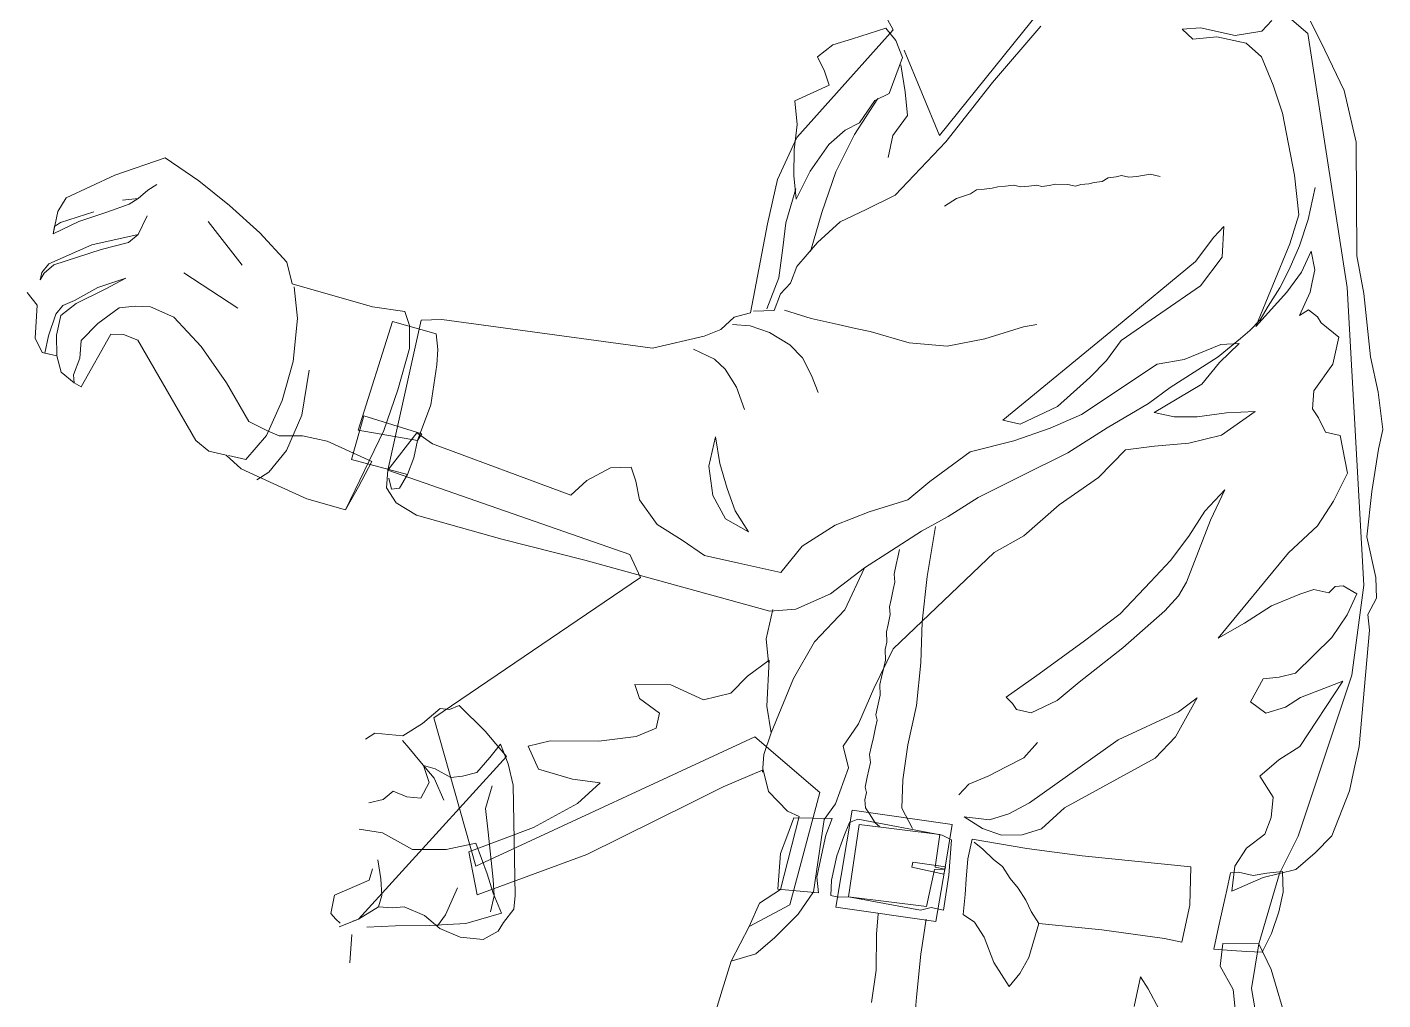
# Model space of a CAD drawing. Header units: millimetres. Extents: x -346728 to 1320345, y -537202 to -385966.
# Drawn here: x 681586 to 687811, y -498774 to -494305 of the extents above; entities that cross this region are included whole.
import ezdxf

# ---------------------------------------------------------------- set-up
doc = ezdxf.new("R2010")
doc.units = ezdxf.units.MM
doc.header["$LTSCALE"] = 100
for name, color, linetype, lineweight in [('betong', 7, 'Continuous', 15), ('MAY', 2, 'Continuous', 13), ('THAY', 155, 'Continuous', 20)]:
    doc.layers.add(name, color=color, linetype=linetype, lineweight=lineweight)

msp = doc.modelspace()

# ---------------------------------------------------------------- linework, layer by layer
at = {"layer": 'betong', "color": 33}
for p, q in [((682997.6, -498292.2, -881.1), (682979.6, -498376.3, -881.1)), ((682979.6, -498376.3, -881.1), (683003.5, -498402.9, -881.1)), ((683003.5, -498402.9, -881.1), (683023.4, -498421.9, -881.1)), ((683068.1, -498603.7, -881.1), (683077.1, -498473.2, -881.1))]:
    msp.add_line(p, q, dxfattribs=at)
at = {"layer": 'MAY', "color": 33}
for p, q in [((686803.6, -493524.3, -881.1), (685774.6, -494802.1, -881.1)), ((687466, -494334.3, -881.1), (686948.3, -493888.1, -881.1)), ((685502.7, -494208.7, -881.1), (685561.8, -494316.6, -881.1)), ((687301.5, -494274.3, -881.1), (687255.1, -494323.3, -881.1)), ((687543.9, -494410.8, -881.1), (687478.5, -494277.8, -881.1)), ((685561.8, -494316.6, -881.1), (685120.6, -494811.7, -881.1)), ((685374.9, -494358.2, -881.1), (685285.8, -494385.9, -881.1)), ((685527.9, -494309.1, -881.1), (685374.9, -494358.2, -881.1)), ((685574.5, -494366.8, -881.1), (685527.9, -494309.1, -881.1)), ((686240.9, -494300.7, -881.1), (686017.8, -494559.5, -881.1)), ((686974, -494308.6, -881.1), (686889.9, -494313.7, -881.1)), ((686889.9, -494313.7, -881.1), (686938.9, -494360.1, -881.1)), ((686938.9, -494360.1, -881.1), (687048.1, -494348.7, -881.1)), ((687132.2, -494343.5, -881.1), (686974, -494308.6, -881.1)), ((687048.1, -494348.7, -881.1), (687183.7, -494378.6, -881.1)), ((687255.1, -494323.3, -881.1), (687132.2, -494343.5, -881.1)), ((687646.9, -495500.2, -881.1), (687466, -494334.3, -881.1)), ((685285.8, -494385.9, -881.1), (685214.3, -494441.3, -881.1)), ((685604.7, -494444.5, -881.1), (685574.5, -494366.8, -881.1)), ((685774.6, -494802.1, -881.1), (685612.2, -494410.6, -881.1)), ((687183.7, -494378.6, -881.1), (687252.8, -494441.3, -881.1)), ((687633.3, -494596.5, -881.1), (687543.9, -494410.8, -881.1)), ((685214.3, -494441.3, -881.1), (685247, -494507.7, -881.1)), ((685544.6, -494609.1, -881.1), (685604.7, -494444.5, -881.1)), ((685597.2, -494478.4, -881.1), (685617.4, -494601.4, -881.1)), ((687252.8, -494441.3, -881.1), (687306.9, -494571.8, -881.1)), ((685247, -494507.7, -881.1), (685268.4, -494571.7, -881.1)), ((685268.4, -494571.7, -881.1), (685110.4, -494643.5, -881.1)), ((685617.4, -494601.4, -881.1), (685628.8, -494710.6, -881.1)), ((686017.8, -494559.5, -881.1), (685803.5, -494832.2, -881.1)), ((687306.9, -494571.8, -881.1), (687349.7, -494699.8, -881.1)), ((687687.6, -494833.7, -881.1), (687633.3, -494596.5, -881.1)), ((685110.4, -494643.5, -881.1), (685121.8, -494752.7, -881.1)), ((685491.9, -494633, -881.1), (685384.2, -494798.8, -881.1)), ((685408, -494744.8, -881.1), (685478.1, -494641.8, -881.1)), ((685478.1, -494641.8, -881.1), (685544.6, -494609.1, -881.1)), ((685628.8, -494710.6, -881.1), (685561.2, -494802.3, -881.1)), ((687349.7, -494699.8, -881.1), (687405.3, -494984.6, -881.1)), ((685121.8, -494752.7, -881.1), (685108.1, -494868.2, -881.1)), ((685267.5, -494844.1, -881.1), (685341.5, -494777.5, -881.1)), ((685341.5, -494777.5, -881.1), (685408, -494744.8, -881.1)), ((685120.6, -494811.7, -881.1), (685030.5, -495005.1, -881.1)), ((685181, -494967.2, -881.1), (685267.5, -494844.1, -881.1)), ((685384.2, -494798.8, -881.1), (685299, -494969.6, -881.1)), ((685561.2, -494802.3, -881.1), (685538.7, -494904, -881.1)), ((685803.5, -494832.2, -881.1), (685571.5, -495077.2, -881.1)), ((687690.7, -495355.8, -881.1), (687687.6, -494833.7, -881.1)), ((682219.9, -494905.5, -881.1), (681989, -494984.9, -881.1)), ((682374.4, -495010.8, -881.1), (682219.9, -494905.5, -881.1)), ((685108.1, -494868.2, -881.1), (685105.7, -494986.1, -881.1)), ((685117.2, -495095.3, -881.1), (685181, -494967.2, -881.1)), ((685299, -494969.6, -881.1), (685234, -495156.7, -881.1)), ((686742.5, -494980.4, -881.1), (686681.1, -494990.5, -881.1)), ((686787.7, -494990.4, -881.1), (686742.5, -494980.4, -881.1)), ((681989, -494984.9, -881.1), (681764.5, -495089.4, -881.1)), ((682139.7, -495053.8, -881.1), (682181.1, -495027.3, -881.1)), ((682515.1, -495124.8, -881.1), (682374.4, -495010.8, -881.1)), ((685030.5, -495005.1, -881.1), (684985.5, -495208.5, -881.1)), ((685105.7, -494986.1, -881.1), (685117.2, -495095.3, -881.1)), ((686042.2, -495039, -881.1), (686017.1, -495045.3, -881.1)), ((686078.6, -495035.2, -881.1), (686042.2, -495039, -881.1)), ((686115, -495031.4, -881.1), (686078.6, -495035.2, -881.1)), ((686148.9, -495038.9, -881.1), (686115, -495031.4, -881.1)), ((686185.3, -495035.1, -881.1), (686148.9, -495038.9, -881.1)), ((686221.7, -495031.2, -881.1), (686185.3, -495035.1, -881.1)), ((686244.3, -495036.2, -881.1), (686221.7, -495031.2, -881.1)), ((686280.7, -495032.4, -881.1), (686244.3, -495036.2, -881.1)), ((686305.8, -495026.1, -881.1), (686280.7, -495032.4, -881.1)), ((686364.8, -495027.3, -881.1), (686305.8, -495026.1, -881.1)), ((686398.7, -495034.8, -881.1), (686364.8, -495027.3, -881.1)), ((686423.8, -495028.5, -881.1), (686398.7, -495034.8, -881.1)), ((686460.2, -495024.7, -881.1), (686423.8, -495028.5, -881.1)), ((686485.3, -495018.4, -881.1), (686460.2, -495024.7, -881.1)), ((686521.7, -495014.6, -881.1), (686485.3, -495018.4, -881.1)), ((686549.3, -494997, -881.1), (686521.7, -495014.6, -881.1)), ((686585.7, -494993.1, -881.1), (686549.3, -494997, -881.1)), ((686610.8, -494986.8, -881.1), (686585.7, -494993.1, -881.1)), ((686644.7, -494994.3, -881.1), (686610.8, -494986.8, -881.1)), ((686681.1, -494990.5, -881.1), (686644.7, -494994.3, -881.1)), ((687405.3, -494984.6, -881.1), (687424.4, -495166.6, -881.1)), ((687467.1, -495187.9, -881.1), (687499.5, -495041, -881.1)), ((681764.5, -495089.4, -881.1), (681726.9, -495152.2, -881.1)), ((682095.9, -495091.5, -881.1), (682023.1, -495099.1, -881.1)), ((682054.5, -495117.9, -881.1), (682095.9, -495091.5, -881.1)), ((682095.9, -495091.5, -881.1), (682139.7, -495053.8, -881.1)), ((685115.9, -495047.6, -881.1), (685069.6, -495203.3, -881.1)), ((685571.5, -495077.2, -881.1), (685438.6, -495142.6, -881.1)), ((685852.7, -495091.9, -881.1), (685797.5, -495127.2, -881.1)), ((685916.7, -495070.5, -881.1), (685852.7, -495091.9, -881.1)), ((685944.3, -495052.9, -881.1), (685916.7, -495070.5, -881.1)), ((685980.7, -495049.1, -881.1), (685944.3, -495052.9, -881.1)), ((686017.1, -495045.3, -881.1), (685980.7, -495049.1, -881.1)), ((681726.9, -495152.2, -881.1), (681704.4, -495253.9, -881.1)), ((681892.6, -495153.2, -881.1), (681739.5, -495202.4, -881.1)), ((681823.6, -495197.2, -881.1), (681951.6, -495154.4, -881.1)), ((681951.6, -495154.4, -881.1), (682054.5, -495117.9, -881.1)), ((682653.4, -495250.2, -881.1), (682515.1, -495124.8, -881.1)), ((685234, -495156.7, -881.1), (685182.7, -495335, -881.1)), ((685438.6, -495142.6, -881.1), (685319.4, -495199.3, -881.1)), ((687424.4, -495166.6, -881.1), (687383.1, -495299.7, -881.1)), ((681704.4, -495253.9, -881.1), (681823.6, -495197.2, -881.1)), ((681711.9, -495220, -881.1), (681704.4, -495253.9, -881.1)), ((681739.5, -495202.4, -881.1), (681711.9, -495220, -881.1)), ((682094.8, -495257.2, -881.1), (682137.4, -495171.7, -881.1)), ((682416.1, -495197.8, -881.1), (682573.2, -495398.4, -881.1)), ((684985.5, -495208.5, -881.1), (684906.9, -495617.8, -881.1)), ((685069.6, -495203.3, -881.1), (685055.9, -495318.8, -881.1)), ((685319.4, -495199.3, -881.1), (685215.3, -495294.8, -881.1)), ((687080.5, -495221, -881.1), (687034.1, -495270, -881.1)), ((687073.1, -495361.6, -881.1), (687080.5, -495221, -881.1)), ((687428.3, -495309.7, -881.1), (687467.1, -495187.9, -881.1)), ((682094.8, -495257.2, -881.1), (681882.7, -495305.1, -881.1)), ((682050.9, -495294.9, -881.1), (682094.8, -495257.2, -881.1)), ((682777.8, -495384.4, -881.1), (682653.4, -495250.2, -881.1)), ((687034.1, -495270, -881.1), (686950.1, -495381.8, -881.1)), ((681882.7, -495305.1, -881.1), (681685.8, -495392, -881.1)), ((681708.4, -495396.9, -881.1), (681925.4, -495326.4, -881.1)), ((681925.4, -495326.4, -881.1), (682050.9, -495294.9, -881.1)), ((685055.9, -495318.8, -881.1), (685037.3, -495456.9, -881.1)), ((685215.3, -495294.8, -881.1), (685120.1, -495404.1, -881.1)), ((687383.1, -495299.7, -881.1), (687227.9, -495680.2, -881.1)), ((687380.7, -495417.7, -881.1), (687428.3, -495309.7, -881.1)), ((687437.2, -495430.2, -881.1), (687482.3, -495333.5, -881.1)), ((687482.3, -495333.5, -881.1), (687498.7, -495420.1, -881.1)), ((681685.8, -495392, -881.1), (681653.2, -495432.2, -881.1)), ((681664.5, -495434.7, -881.1), (681708.4, -495396.9, -881.1)), ((682803, -495484.7, -881.1), (682777.8, -495384.4, -881.1)), ((685120.1, -495404.1, -881.1), (685091.3, -495480.7, -881.1)), ((686950.1, -495381.8, -881.1), (686587.7, -495681, -881.1)), ((686972.9, -495493.5, -881.1), (687073.1, -495361.6, -881.1)), ((687723.5, -495529, -881.1), (687690.7, -495355.8, -881.1)), ((681653.2, -495432.2, -881.1), (681645.7, -495466.1, -881.1)), ((681645.7, -495466.1, -881.1), (681664.5, -495434.7, -881.1)), ((682038.6, -495458.1, -881.1), (681910.6, -495500.9, -881.1)), ((681944.5, -495508.4, -881.1), (682038.6, -495458.1, -881.1)), ((682304.6, -495433.9, -881.1), (682553.4, -495595.5, -881.1)), ((685037.3, -495456.9, -881.1), (684982.2, -495598.8, -881.1)), ((687338.2, -495503.1, -881.1), (687380.7, -495417.7, -881.1)), ((687369.6, -495521.9, -881.1), (687437.2, -495430.2, -881.1)), ((687486.2, -495476.6, -881.1), (687476.3, -495521.8, -881.1)), ((687498.7, -495420.1, -881.1), (687486.2, -495476.6, -881.1)), ((681910.6, -495500.9, -881.1), (681802.7, -495560, -881.1)), ((681811.5, -495573.8, -881.1), (681944.5, -495508.4, -881.1)), ((683170.9, -495589.7, -881.1), (682803, -495484.7, -881.1)), ((682811.8, -495498.5, -881.1), (682827.1, -495644.1, -881.1)), ((685044.9, -495529.7, -881.1), (685016.1, -495606.3, -881.1)), ((685091.3, -495480.7, -881.1), (685044.9, -495529.7, -881.1)), ((686791, -495619.3, -881.1), (686972.9, -495493.5, -881.1)), ((687227.9, -495680.2, -881.1), (687369.6, -495521.9, -881.1)), ((687284.3, -495586, -881.1), (687338.2, -495503.1, -881.1)), ((687476.3, -495521.8, -881.1), (687428.7, -495629.8, -881.1)), ((687723.9, -496868.3, -881.1), (687646.9, -495500.2, -881.1)), ((687754, -495820.2, -881.1), (687723.5, -495529, -881.1)), ((681750, -495583.9, -881.1), (681717.4, -495624.1, -881.1)), ((681740, -495629.1, -881.1), (681811.5, -495573.8, -881.1)), ((681802.7, -495560, -881.1), (681750, -495583.9, -881.1)), ((682008.6, -495593.7, -881.1), (681909.5, -495666.6, -881.1)), ((682081.4, -495586, -881.1), (682008.6, -495593.7, -881.1)), ((682151.7, -495589.7, -881.1), (682081.4, -495586, -881.1)), ((682259.7, -495637.3, -881.1), (682151.7, -495589.7, -881.1)), ((683320.3, -495610.9, -881.1), (683170.9, -495589.7, -881.1)), ((687246.7, -495648.8, -881.1), (687284.3, -495586, -881.1)), ((687428.7, -495629.8, -881.1), (687470.1, -495603.4, -881.1)), ((687470.1, -495603.4, -881.1), (687510.3, -495636, -881.1)), ((681717.4, -495624.1, -881.1), (681683.7, -495723.3, -881.1)), ((681720, -495719.5, -881.1), (681740, -495629.1, -881.1)), ((682384.1, -495771.4, -881.1), (682259.7, -495637.3, -881.1)), ((682827.1, -495644.1, -881.1), (682807.2, -495841.2, -881.1)), ((683262.6, -495657.4, -881.1), (683105.1, -496155.9, -881.1)), ((683394.4, -495651, -881.1), (683242.1, -496340.3, -881.1)), ((683463.5, -495713.7, -881.1), (683262.6, -495657.4, -881.1)), ((683341.7, -495674.9, -881.1), (683320.3, -495610.9, -881.1)), ((683489.8, -495648.3, -881.1), (683394.4, -495651, -881.1)), ((684456.5, -495779, -881.1), (683489.8, -495648.3, -881.1)), ((684831.6, -495636.7, -881.1), (684771.5, -495694.5, -881.1)), ((684906.9, -495617.8, -881.1), (684831.6, -495636.7, -881.1)), ((685016.1, -495606.3, -881.1), (684920.7, -495609, -881.1)), ((685063.8, -495605, -881.1), (685185.6, -495643.8, -881.1)), ((685185.6, -495643.8, -881.1), (685309.9, -495671.3, -881.1)), ((686609.2, -495745, -881.1), (686791, -495619.3, -881.1)), ((687200.3, -495697.8, -881.1), (687246.7, -495648.8, -881.1)), ((687510.3, -495636, -881.1), (687527.9, -495663.6, -881.1)), ((687527.9, -495663.6, -881.1), (687608.3, -495728.7, -881.1)), ((681683.7, -495723.3, -881.1), (681666.2, -495802.4, -881.1)), ((681722.7, -495814.9, -881.1), (681720, -495719.5, -881.1)), ((681909.5, -495666.6, -881.1), (681833, -495744.5, -881.1)), ((681833.3, -495957.9, -881.1), (681969.8, -495715.5, -881.1)), ((681833.3, -495957.9, -881.1), (681969.8, -495715.5, -881.1)), ((681969.8, -495715.5, -881.1), (682028.8, -495716.6, -881.1)), ((681969.8, -495715.5, -881.1), (682028.8, -495716.6, -881.1)), ((682028.8, -495716.6, -881.1), (682094.1, -495742.9, -881.1)), ((682028.8, -495716.6, -881.1), (682094.1, -495742.9, -881.1)), ((683341.9, -495781.6, -881.1), (683341.7, -495674.9, -881.1)), ((683471.2, -495786.4, -881.1), (683463.5, -495713.7, -881.1)), ((684693.7, -495724.7, -881.1), (684456.5, -495779, -881.1)), ((684771.5, -495694.5, -881.1), (684693.7, -495724.7, -881.1)), ((684824.2, -495670.6, -881.1), (684905.7, -495676.8, -881.1)), ((684905.7, -495676.8, -881.1), (684993.7, -495708, -881.1)), ((684993.7, -495708, -881.1), (685087.9, -495764.4, -881.1)), ((685309.9, -495671.3, -881.1), (685389, -495688.7, -881.1)), ((685389, -495688.7, -881.1), (685456.8, -495703.7, -881.1)), ((685456.8, -495703.7, -881.1), (685635.1, -495755, -881.1)), ((685982.8, -495737, -881.1), (686161, -495681.5, -881.1)), ((686587.7, -495681, -881.1), (686066.1, -496110.9, -881.1)), ((686161, -495681.5, -881.1), (686222.5, -495671.4, -881.1)), ((687156.4, -495735.5, -881.1), (687200.3, -495697.8, -881.1)), ((687608.3, -495728.7, -881.1), (687580.8, -495853, -881.1)), ((681622.2, -495733.5, -881.1), (681654.9, -495799.9, -881.1)), ((681833, -495744.5, -881.1), (681826.9, -495826.1, -881.1)), ((682094.1, -495742.9, -881.1), (682359.5, -496204.5, -881.1)), ((682094.1, -495742.9, -881.1), (682359.5, -496204.5, -881.1)), ((682501.1, -495939.5, -881.1), (682384.1, -495771.4, -881.1)), ((683288.1, -495971.2, -881.1), (683341.9, -495781.6, -881.1)), ((683467.5, -495856.7, -881.1), (683471.2, -495786.4, -881.1)), ((684644.8, -495785, -881.1), (684741.5, -495830.1, -881.1)), ((685087.9, -495764.4, -881.1), (685145.7, -495824.6, -881.1)), ((685635.1, -495755, -881.1), (685809.6, -495769.8, -881.1)), ((685809.6, -495769.8, -881.1), (685982.8, -495737, -881.1)), ((686541.5, -495836.7, -881.1), (686609.2, -495745, -881.1)), ((687067.3, -495763.3, -881.1), (686898, -495832.5, -881.1)), ((687054.9, -495819.8, -881.1), (687156.4, -495735.5, -881.1)), ((687061.2, -495844.9, -881.1), (687151.4, -495758.1, -881.1)), ((687151.4, -495758.1, -881.1), (687067.3, -495763.3, -881.1)), ((681654.9, -495799.9, -881.1), (681722.7, -495814.9, -881.1)), ((681666.2, -495802.4, -881.1), (681722.7, -495814.9, -881.1)), ((681722.7, -495814.9, -881.1), (681741.6, -495890.2, -881.1)), ((681826.9, -495826.1, -881.1), (681798.1, -495902.7, -881.1)), ((682807.2, -495841.2, -881.1), (682756, -496019.5, -881.1)), ((684741.5, -495830.1, -881.1), (684790.5, -495876.5, -881.1)), ((685145.7, -495824.6, -881.1), (685187.2, -495904.9, -881.1)), ((686775, -495852.7, -881.1), (686427.6, -496084.1, -881.1)), ((686465, -495914.6, -881.1), (686541.5, -495836.7, -881.1)), ((686898, -495832.5, -881.1), (686775, -495852.7, -881.1)), ((686944.5, -495890.2, -881.1), (687054.9, -495819.8, -881.1)), ((686979.7, -495945.4, -881.1), (687061.2, -495844.9, -881.1)), ((687580.8, -495853, -881.1), (687494.4, -495976.1, -881.1)), ((687789.4, -495982.1, -881.1), (687754, -495820.2, -881.1)), ((681741.6, -495890.2, -881.1), (681801.9, -495939.1, -881.1)), ((681798.1, -495902.7, -881.1), (681801.9, -495939.1, -881.1)), ((682881.3, -495881.3, -881.1), (682847.7, -496087.2, -881.1)), ((683438.8, -496040, -881.1), (683467.5, -495856.7, -881.1)), ((684790.5, -495876.5, -881.1), (684843.3, -495959.3, -881.1)), ((685187.2, -495904.9, -881.1), (685217.4, -495982.7, -881.1)), ((686317.1, -496047.9, -881.1), (686465, -495914.6, -881.1)), ((686834.1, -495960.6, -881.1), (686944.5, -495890.2, -881.1)), ((681801.9, -495939.1, -881.1), (681833.3, -495957.9, -881.1)), ((681801.9, -495939.1, -881.1), (681833.3, -495957.9, -881.1)), ((682604.2, -496116.4, -881.1), (682501.1, -495939.5, -881.1)), ((683223.1, -496158.3, -881.1), (683288.1, -495971.2, -881.1)), ((684843.3, -495959.3, -881.1), (684879.9, -496062.1, -881.1)), ((686735, -496033.5, -881.1), (686834.1, -495960.6, -881.1)), ((686761.4, -496074.9, -881.1), (686979.7, -495945.4, -881.1)), ((687494.4, -495976.1, -881.1), (687488.2, -496057.7, -881.1)), ((682756, -496019.5, -881.1), (682684.6, -496181.5, -881.1)), ((686544.4, -496145.5, -881.1), (686735, -496033.5, -881.1)), ((687810.9, -496152.7, -881.1), (687789.4, -495982.1, -881.1)), ((682847.7, -496087.2, -881.1), (682776.3, -496249.2, -881.1)), ((683131.4, -496090.6, -881.1), (683075.1, -496291.5, -881.1)), ((683397.6, -496173.1, -881.1), (683131.4, -496090.6, -881.1)), ((683378.8, -496204.5, -881.1), (683438.8, -496040, -881.1)), ((686145.2, -496128.4, -881.1), (686317.1, -496047.9, -881.1)), ((686427.6, -496084.1, -881.1), (686283.3, -496147.1, -881.1)), ((686851.8, -496094.9, -881.1), (686761.4, -496074.9, -881.1)), ((686958.5, -496094.8, -881.1), (686851.8, -496094.9, -881.1)), ((687092.8, -496077, -881.1), (686958.5, -496094.8, -881.1)), ((687070.4, -496178.7, -881.1), (687224.6, -496070.6, -881.1)), ((687224.6, -496070.6, -881.1), (687092.8, -496077, -881.1)), ((687488.2, -496057.7, -881.1), (687514.6, -496099.1, -881.1)), ((687514.6, -496099.1, -881.1), (687547.3, -496165.6, -881.1)), ((682689.6, -496158.9, -881.1), (682604.2, -496116.4, -881.1)), ((682743.6, -496182.7, -881.1), (682689.6, -496158.9, -881.1)), ((683047.8, -496522.5, -881.1), (683223.1, -496158.3, -881.1)), ((683105.1, -496155.9, -881.1), (683378.8, -496204.5, -881.1)), ((686066.1, -496110.9, -881.1), (686145.2, -496128.4, -881.1)), ((686283.3, -496147.1, -881.1), (686116.4, -496205, -881.1)), ((686365, -496259.9, -881.1), (686544.4, -496145.5, -881.1)), ((687790.9, -496243.1, -881.1), (687810.9, -496152.7, -881.1)), ((682359.5, -496204.5, -881.1), (682419.9, -496253.4, -881.1)), ((682359.5, -496204.5, -881.1), (682419.9, -496253.4, -881.1)), ((682684.6, -496181.5, -881.1), (682589.4, -496290.9, -881.1)), ((682850.3, -496182.6, -881.1), (682743.6, -496182.7, -881.1)), ((682963.3, -496207.6, -881.1), (682850.3, -496182.6, -881.1)), ((683168, -496300.2, -881.1), (682963.3, -496207.6, -881.1)), ((683375, -496168.1, -881.1), (683242.1, -496340.3, -881.1)), ((683361.3, -496283.6, -881.1), (683378.8, -496204.5, -881.1)), ((683446.6, -496219.5, -881.1), (683375, -496168.1, -881.1)), ((683378.8, -496204.5, -881.1), (683397.6, -496173.1, -881.1)), ((684082, -496454.7, -881.1), (683446.6, -496219.5, -881.1)), ((684745.7, -496186.6, -881.1), (684715.7, -496322.2, -881.1)), ((684765.9, -496309.6, -881.1), (684745.7, -496186.6, -881.1)), ((686116.4, -496205, -881.1), (685915.6, -496255.5, -881.1)), ((686762.9, -496229.3, -881.1), (686919.8, -496216.6, -881.1)), ((686919.8, -496216.6, -881.1), (687070.4, -496178.7, -881.1)), ((687547.3, -496165.6, -881.1), (687615.1, -496180.6, -881.1)), ((687615.1, -496180.6, -881.1), (687648, -496353.8, -881.1)), ((682419.9, -496253.4, -881.1), (682499, -496270.9, -881.1)), ((682419.9, -496253.4, -881.1), (682499, -496270.9, -881.1)), ((682499, -496270.9, -881.1), (682568.1, -496333.6, -881.1)), ((682499, -496270.9, -881.1), (682568.1, -496333.6, -881.1)), ((682589.4, -496290.9, -881.1), (682510.3, -496273.4, -881.1)), ((682776.3, -496249.2, -881.1), (682694.9, -496349.7, -881.1)), ((683332.5, -496360.2, -881.1), (683361.3, -496283.6, -881.1)), ((685915.6, -496255.5, -881.1), (685731.3, -496392.5, -881.1)), ((686151.8, -496366.9, -881.1), (686365, -496259.9, -881.1)), ((686505.7, -496374, -881.1), (686628.6, -496247.1, -881.1)), ((686628.6, -496247.1, -881.1), (686762.9, -496229.3, -881.1)), ((687759.8, -496437.7, -881.1), (687790.9, -496243.1, -881.1)), ((682568.1, -496333.6, -881.1), (682718.8, -496402.4, -881.1)), ((682568.1, -496333.6, -881.1), (682718.8, -496402.4, -881.1)), ((682694.9, -496349.7, -881.1), (682639.7, -496384.9, -881.1)), ((683075.1, -496291.5, -881.1), (683332.5, -496360.2, -881.1)), ((683106.7, -496417, -881.1), (683168, -496300.2, -881.1)), ((683242.1, -496340.3, -881.1), (683235.9, -496421.9, -881.1)), ((683242.1, -496340.3, -881.1), (684353.5, -496728.1, -881.1)), ((684263.9, -496329, -881.1), (684156, -496388.1, -881.1)), ((684359.3, -496326.4, -881.1), (684263.9, -496329, -881.1)), ((684380.7, -496390.4, -881.1), (684359.3, -496326.4, -881.1)), ((684715.7, -496322.2, -881.1), (684733.5, -496456.5, -881.1)), ((684800, -496423.7, -881.1), (684765.9, -496309.6, -881.1)), ((682718.8, -496402.4, -881.1), (682869.5, -496471.3, -881.1)), ((682718.8, -496402.4, -881.1), (682869.5, -496471.3, -881.1)), ((683245.9, -496376.7, -881.1), (683258.5, -496426.9, -881.1)), ((683294.9, -496423.1, -881.1), (683332.5, -496360.2, -881.1)), ((684156, -496388.1, -881.1), (684082, -496454.7, -881.1)), ((684397.1, -496477, -881.1), (684380.7, -496390.4, -881.1)), ((685731.3, -496392.5, -881.1), (685629.7, -496476.7, -881.1)), ((685952.3, -496465, -881.1), (686151.8, -496366.9, -881.1)), ((686323.9, -496499.7, -881.1), (686505.7, -496374, -881.1)), ((687648, -496353.8, -881.1), (687584.1, -496481.9, -881.1)), ((682869.5, -496471.3, -881.1), (683047.8, -496522.5, -881.1)), ((682869.5, -496471.3, -881.1), (683047.8, -496522.5, -881.1)), ((683047.8, -496522.5, -881.1), (683106.7, -496417, -881.1)), ((683235.9, -496421.9, -881.1), (683280, -496490.9, -881.1)), ((683258.5, -496426.9, -881.1), (683294.9, -496423.1, -881.1)), ((684733.5, -496456.5, -881.1), (684792.6, -496564.3, -881.1)), ((684836.5, -496526.6, -881.1), (684800, -496423.7, -881.1)), ((685814.3, -496553.1, -881.1), (685952.3, -496465, -881.1)), ((687085.7, -496431, -881.1), (686993, -496529, -881.1)), ((687019.4, -496570.4, -881.1), (687085.7, -496431, -881.1)), ((687737.4, -496646.1, -881.1), (687759.8, -496437.7, -881.1)), ((683280, -496490.9, -881.1), (683374.2, -496547.2, -881.1)), ((684478.8, -496589.8, -881.1), (684397.1, -496477, -881.1)), ((684898.1, -496623.2, -881.1), (684836.5, -496526.6, -881.1)), ((685451.5, -496532.2, -881.1), (685296, -496592.6, -881.1)), ((685629.7, -496476.7, -881.1), (685451.5, -496532.2, -881.1)), ((686162.1, -496641.8, -881.1), (686323.9, -496499.7, -881.1)), ((686993, -496529, -881.1), (686920.3, -496643.4, -881.1)), ((687584.1, -496481.9, -881.1), (687511.4, -496596.2, -881.1)), ((683374.2, -496547.2, -881.1), (683764.7, -496657.2, -881.1)), ((684593.1, -496662.5, -881.1), (684478.8, -496589.8, -881.1)), ((684792.6, -496564.3, -881.1), (684898.1, -496623.2, -881.1)), ((685296, -496592.6, -881.1), (685144.2, -496689.4, -881.1)), ((685692.7, -496621, -881.1), (685814.3, -496553.1, -881.1)), ((685756.6, -496599.6, -881.1), (685718, -496828.1, -881.1)), ((686964.3, -496712.3, -881.1), (687019.4, -496570.4, -881.1)), ((687511.4, -496596.2, -881.1), (687377.3, -496720.6, -881.1)), ((683764.7, -496657.2, -881.1), (684146.4, -496753.4, -881.1)), ((684696.1, -496732.7, -881.1), (684593.1, -496662.5, -881.1)), ((685554.7, -496709, -881.1), (685692.7, -496621, -881.1)), ((686026.7, -496718.5, -881.1), (686162.1, -496641.8, -881.1)), ((686920.3, -496643.4, -881.1), (686836.3, -496755.2, -881.1)), ((687779.1, -496833.1, -881.1), (687737.4, -496646.1, -881.1)), ((685144.2, -496689.4, -881.1), (685046.4, -496810.1, -881.1)), ((685430.5, -496788.3, -881.1), (685554.7, -496709, -881.1)), ((685561.5, -497160.9, -881.1), (686026.7, -496718.5, -881.1)), ((685591.1, -496705.2, -881.1), (685583.6, -496739.1, -881.1)), ((686909.2, -496854.2, -881.1), (686964.3, -496712.3, -881.1)), ((687377.3, -496720.6, -881.1), (687053.9, -497111.4, -881.1)), ((684146.4, -496753.4, -881.1), (684995.2, -496988.4, -881.1)), ((684353.5, -496728.1, -881.1), (684401.3, -496833.4, -881.1)), ((684854.3, -496767.6, -881.1), (684696.1, -496732.7, -881.1)), ((685046.4, -496810.1, -881.1), (684854.3, -496767.6, -881.1)), ((685576.1, -496773, -881.1), (685566.1, -496818.2, -881.1)), ((685583.6, -496739.1, -881.1), (685576.1, -496773, -881.1)), ((686836.3, -496755.2, -881.1), (686743.6, -496853.2, -881.1)), ((684401.3, -496833.4, -881.1), (683453.1, -497477.3, -881.1)), ((685273.8, -496907.7, -881.1), (685430.5, -496788.3, -881.1)), ((685430.5, -496788.3, -881.1), (685340.4, -496981.7, -881.1)), ((685566.1, -496818.2, -881.1), (685569.9, -496854.6, -881.1)), ((685718, -496828.1, -881.1), (685695.7, -497036.5, -881.1)), ((687781.7, -496928.5, -881.1), (687779.1, -496833.1, -881.1)), ((685115.7, -496979.4, -881.1), (685273.8, -496907.7, -881.1)), ((685562.4, -496888.5, -881.1), (685552.5, -496933.7, -881.1)), ((685569.9, -496854.6, -881.1), (685562.4, -496888.5, -881.1)), ((686743.6, -496853.2, -881.1), (686604.4, -497000.2, -881.1)), ((686871.7, -496917.1, -881.1), (686909.2, -496854.2, -881.1)), ((687299.8, -496964.2, -881.1), (687430.2, -496910.1, -881.1)), ((687430.2, -496910.1, -881.1), (687494.2, -496888.7, -881.1)), ((687494.2, -496888.7, -881.1), (687562, -496903.7, -881.1)), ((687562, -496903.7, -881.1), (687592.1, -496874.8, -881.1)), ((687592.1, -496874.8, -881.1), (687628.5, -496871, -881.1)), ((687628.5, -496871, -881.1), (687691.3, -496908.5, -881.1)), ((687691.3, -496908.5, -881.1), (687646.2, -497005.2, -881.1)), ((687667.9, -497282.6, -881.1), (687723.9, -496868.3, -881.1)), ((685552.5, -496933.7, -881.1), (685545, -496967.6, -881.1)), ((685545, -496967.6, -881.1), (685548.8, -497004, -881.1)), ((686809, -496986.2, -881.1), (686871.7, -496917.1, -881.1)), ((687175.6, -497043.5, -881.1), (687299.8, -496964.2, -881.1)), ((687741.6, -497002.6, -881.1), (687781.7, -496928.5, -881.1)), ((685009, -496979.6, -881.1), (684979, -497115.2, -881.1)), ((684995.2, -496988.4, -881.1), (685115.7, -496979.4, -881.1)), ((685340.4, -496981.7, -881.1), (685201.2, -497128.7, -881.1)), ((685543.8, -497026.6, -881.1), (685538.8, -497049.2, -881.1)), ((685548.8, -497004, -881.1), (685543.8, -497026.6, -881.1)), ((686604.4, -497000.2, -881.1), (686433.9, -497128.5, -881.1)), ((686617.1, -497157.1, -881.1), (686809, -496986.2, -881.1)), ((687646.2, -497005.2, -881.1), (687576.1, -497108.3, -881.1)), ((687749.3, -497075.4, -881.1), (687741.6, -497002.6, -881.1)), ((685538.8, -497049.2, -881.1), (685531.3, -497083.1, -881.1)), ((685531.3, -497083.1, -881.1), (685532.6, -497130.8, -881.1)), ((685695.7, -497036.5, -881.1), (685689.6, -497224.8, -881.1)), ((687053.9, -497111.4, -881.1), (687175.6, -497043.5, -881.1)), ((687702.2, -497610.2, -881.1), (687749.3, -497075.4, -881.1)), ((684979, -497115.2, -881.1), (684990.5, -497224.3, -881.1)), ((685201.2, -497128.7, -881.1), (685104.8, -497297, -881.1)), ((685532.6, -497130.8, -881.1), (685525.1, -497164.7, -881.1)), ((686433.9, -497128.5, -881.1), (686221.9, -497283.1, -881.1)), ((686416.5, -497314.3, -881.1), (686617.1, -497157.1, -881.1)), ((687576.1, -497108.3, -881.1), (687409.3, -497272.9, -881.1)), ((684993, -497213, -881.1), (684893.9, -497286, -881.1)), ((684981.9, -497423.9, -881.1), (684993, -497213, -881.1)), ((685473.9, -497343, -881.1), (685561.5, -497160.9, -881.1)), ((685526.4, -497212.4, -881.1), (685518.9, -497246.3, -881.1)), ((685525.1, -497164.7, -881.1), (685526.4, -497212.4, -881.1)), ((685518.9, -497246.3, -881.1), (685509, -497291.5, -881.1)), ((685689.6, -497224.8, -881.1), (685669.8, -497421.9, -881.1)), ((686221.9, -497283.1, -881.1), (686081.4, -497382.4, -881.1)), ((687409.3, -497272.9, -881.1), (687334, -497291.8, -881.1)), ((687421.5, -498022.2, -881.1), (687667.9, -497282.6, -881.1)), ((684375.5, -497325.5, -881.1), (684396.9, -497389.5, -881.1)), ((684541.2, -497326.6, -881.1), (684375.5, -497325.5, -881.1)), ((684691.9, -497395.4, -881.1), (684541.2, -497326.6, -881.1)), ((684893.9, -497286, -881.1), (684817.4, -497363.9, -881.1)), ((685104.8, -497297, -881.1), (685002.2, -497546.9, -881.1)), ((685402.5, -497505, -881.1), (685473.9, -497343, -881.1)), ((685509, -497291.5, -881.1), (685501.5, -497325.4, -881.1)), ((685501.5, -497325.4, -881.1), (685502.8, -497373.1, -881.1)), ((686314.9, -497398.5, -881.1), (686416.5, -497314.3, -881.1)), ((687261.2, -497299.4, -881.1), (687202.4, -497404.9, -881.1)), ((687334, -497291.8, -881.1), (687261.2, -497299.4, -881.1)), ((687626.5, -497309, -881.1), (687429.8, -497609.3, -881.1)), ((687432.1, -497384.6, -881.1), (687626.5, -497309, -881.1)), ((684396.9, -497389.5, -881.1), (684488.7, -497457.2, -881.1)), ((684817.4, -497363.9, -881.1), (684691.9, -497395.4, -881.1)), ((685502.8, -497373.1, -881.1), (685490.3, -497429.6, -881.1)), ((686081.4, -497382.4, -881.1), (686110.3, -497412.5, -881.1)), ((686195.8, -497455.1, -881.1), (686314.9, -497398.5, -881.1)), ((686858.6, -497566, -881.1), (686957.6, -497386.4, -881.1)), ((686957.6, -497386.4, -881.1), (686872.3, -497450.5, -881.1)), ((687202.4, -497404.9, -881.1), (687274, -497456.3, -881.1)), ((687363.1, -497428.6, -881.1), (687432.1, -497384.6, -881.1)), ((683482.9, -497435.7, -881.1), (683401.6, -497503.8, -881.1)), ((683525.5, -497439.5, -881.1), (683482.9, -497435.7, -881.1)), ((683570.1, -497421.9, -881.1), (683525.5, -497439.5, -881.1)), ((683688.7, -497539.8, -881.1), (683570.1, -497421.9, -881.1)), ((684488.7, -497457.2, -881.1), (684473.7, -497525, -881.1)), ((685002.2, -497546.9, -881.1), (684981.9, -497423.9, -881.1)), ((685490.3, -497429.6, -881.1), (685482.8, -497463.5, -881.1)), ((685482.8, -497463.5, -881.1), (685489.1, -497488.6, -881.1)), ((685669.8, -497421.9, -881.1), (685629.8, -497602.7, -881.1)), ((686110.3, -497412.5, -881.1), (686128, -497440.1, -881.1)), ((686128, -497440.1, -881.1), (686161.9, -497447.6, -881.1)), ((686161.9, -497447.6, -881.1), (686195.8, -497455.1, -881.1)), ((686872.3, -497450.5, -881.1), (686595.1, -497578.9, -881.1)), ((687274, -497456.3, -881.1), (687363.1, -497428.6, -881.1)), ((683401.6, -497503.8, -881.1), (683310.7, -497560.3, -881.1)), ((683453.1, -497477.3, -881.1), (683646, -498159.9, -881.1)), ((684473.7, -497525, -881.1), (684382.1, -497564, -881.1)), ((685332.3, -497608, -881.1), (685402.5, -497505, -881.1)), ((685481.6, -497522.5, -881.1), (685471.6, -497567.7, -881.1)), ((685489.1, -497488.6, -881.1), (685481.6, -497522.5, -881.1)), ((683182.7, -497549.1, -881.1), (683139.2, -497576.1, -881.1)), ((683246.7, -497554.7, -881.1), (683182.7, -497549.1, -881.1)), ((683310.7, -497560.3, -881.1), (683246.7, -497554.7, -881.1)), ((683308.8, -497581.7, -881.1), (683338, -497616.5, -881.1)), ((683646, -498159.9, -881.1), (684926.9, -497565.8, -881.1)), ((683786, -497655.8, -881.1), (683688.7, -497539.8, -881.1)), ((683986.7, -497583.3, -881.1), (683886.3, -497608.5, -881.1)), ((684211.4, -497585.5, -881.1), (683986.7, -497583.3, -881.1)), ((684382.1, -497564, -881.1), (684211.4, -497585.5, -881.1)), ((684926.9, -497565.8, -881.1), (685225.9, -497821.5, -881.1)), ((685002.2, -497546.9, -881.1), (684968.4, -497646.1, -881.1)), ((685471.6, -497567.7, -881.1), (685461.6, -497612.9, -881.1)), ((686224.8, -497591.9, -881.1), (686162.1, -497661, -881.1)), ((686595.1, -497578.9, -881.1), (686187.5, -497868.1, -881.1)), ((686765.9, -497664, -881.1), (686858.6, -497566, -881.1)), ((683107.7, -498402.4, -881.1), (683786, -497655.8, -881.1)), ((683338, -497616.5, -881.1), (683396.4, -497686.1, -881.1)), ((683758.7, -497599.7, -881.1), (683710.4, -497659.9, -881.1)), ((683793.9, -497688.8, -881.1), (683758.7, -497599.7, -881.1)), ((683886.3, -497608.5, -881.1), (683934.2, -497713.9, -881.1)), ((684968.4, -497646.1, -881.1), (684962.2, -497727.7, -881.1)), ((685357.6, -497708.4, -881.1), (685332.3, -497608, -881.1)), ((685461.6, -497612.9, -881.1), (685454.2, -497646.8, -881.1)), ((685454.2, -497646.8, -881.1), (685458, -497683.2, -881.1)), ((685629.8, -497602.7, -881.1), (685606.2, -497763.3, -881.1)), ((687429.8, -497609.3, -881.1), (687333.2, -497670.9, -881.1)), ((687679.7, -497711.9, -881.1), (687702.2, -497610.2, -881.1)), ((683396.4, -497686.1, -881.1), (683454.8, -497755.7, -881.1)), ((683458.5, -497713, -881.1), (683406.1, -497697.7, -881.1)), ((683406.1, -497697.7, -881.1), (683431.6, -497775.2, -881.1)), ((683530.4, -497751.6, -881.1), (683458.5, -497713, -881.1)), ((683710.4, -497659.9, -881.1), (683650.5, -497729.9, -881.1)), ((683817.4, -497787.6, -881.1), (683793.9, -497688.8, -881.1)), ((683934.2, -497713.9, -881.1), (684089.9, -497760.2, -881.1)), ((684781.5, -497794.5, -881.1), (684964.7, -497716.4, -881.1)), ((684964.7, -497716.4, -881.1), (684989.9, -497816.8, -881.1)), ((685297.5, -497872.9, -881.1), (685357.6, -497708.4, -881.1)), ((685450.5, -497717.1, -881.1), (685443, -497751, -881.1)), ((685458, -497683.2, -881.1), (685450.5, -497717.1, -881.1)), ((686081.8, -497702.5, -881.1), (686001.5, -497744, -881.1)), ((686162.1, -497661, -881.1), (686081.8, -497702.5, -881.1)), ((686348.2, -497891.7, -881.1), (686765.9, -497664, -881.1)), ((687333.2, -497670.9, -881.1), (687245.5, -497746.3, -881.1)), ((687657.3, -497813.6, -881.1), (687679.7, -497711.9, -881.1)), ((683431.6, -497775.2, -881.1), (683393, -497847, -881.1)), ((683454.8, -497755.7, -881.1), (683499.7, -497856.4, -881.1)), ((683584.6, -497745.6, -881.1), (683530.4, -497751.6, -881.1)), ((683650.5, -497729.9, -881.1), (683584.6, -497745.6, -881.1)), ((684089.9, -497760.2, -881.1), (684216.7, -497776.3, -881.1)), ((684216.7, -497776.3, -881.1), (684112.6, -497871.8, -881.1)), ((685443, -497751, -881.1), (685433, -497796.2, -881.1)), ((685606.2, -497763.3, -881.1), (685601.3, -497892.6, -881.1)), ((685910, -497783.1, -881.1), (685863.6, -497832.1, -881.1)), ((686001.5, -497744, -881.1), (685910, -497783.1, -881.1)), ((687245.5, -497746.3, -881.1), (687307.1, -497842.9, -881.1)), ((683266.9, -497814.5, -881.1), (683220.5, -497853.4, -881.1)), ((683329, -497841.4, -881.1), (683266.9, -497814.5, -881.1)), ((683393, -497847, -881.1), (683329, -497841.4, -881.1)), ((683720.5, -497789.8, -881.1), (683689.8, -497894.6, -881.1)), ((683826.8, -498293.6, -881.1), (683817.4, -497787.6, -881.1)), ((684634.8, -497868.7, -881.1), (684781.5, -497794.5, -881.1)), ((684989.9, -497816.8, -881.1), (685076.6, -497907.1, -881.1)), ((685225.9, -497821.5, -881.1), (685088.5, -498336.4, -881.1)), ((685439.3, -497821.3, -881.1), (685431.8, -497855.2, -881.1)), ((685433, -497796.2, -881.1), (685439.3, -497821.3, -881.1)), ((687307.1, -497842.9, -881.1), (687298.4, -497935.8, -881.1)), ((687575.9, -498020.8, -881.1), (687657.3, -497813.6, -881.1)), ((683220.5, -497853.4, -881.1), (683154.6, -497869.1, -881.1)), ((683689.8, -497894.6, -881.1), (683701.8, -498003.1, -881.1)), ((684112.6, -497871.8, -881.1), (683910.6, -497981.3, -881.1)), ((684155.6, -498106.5, -881.1), (684634.8, -497868.7, -881.1)), ((685076.6, -497907.1, -881.1), (685130.6, -497930.9, -881.1)), ((685246.1, -497944.5, -881.1), (685297.5, -497872.9, -881.1)), ((685299.4, -498347.4, -881.1), (685374.1, -497901.7, -881.1)), ((685374.1, -497901.7, -881.1), (685833.6, -497967.7, -881.1)), ((685431.8, -497855.2, -881.1), (685435.6, -497891.6, -881.1)), ((685435.6, -497891.6, -881.1), (685453.2, -497919.2, -881.1)), ((685601.3, -497892.6, -881.1), (685651.6, -497986.7, -881.1)), ((686187.5, -497868.1, -881.1), (686093.4, -497918.4, -881.1)), ((686244.1, -497987.3, -881.1), (686348.2, -497891.7, -881.1)), ((685130.6, -497930.9, -881.1), (685044.4, -498267.4, -881.1)), ((685105.6, -497937.2, -881.1), (685074.3, -498025.1, -881.1)), ((685282.5, -497940.7, -881.1), (685105.6, -497937.2, -881.1)), ((685196.3, -498277.2, -881.1), (685246.1, -497944.5, -881.1)), ((685253.8, -498017.3, -881.1), (685282.5, -497940.7, -881.1)), ((685361.6, -497958.2, -881.1), (685335.4, -498023.5, -881.1)), ((685406.8, -497968.2, -881.1), (685357, -498300.9, -881.1)), ((685400.5, -497943.1, -881.1), (685361.6, -497958.2, -881.1)), ((685787.2, -498016.7, -881.1), (685400.5, -497943.1, -881.1)), ((685775.9, -498014.2, -881.1), (685406.8, -497968.2, -881.1)), ((685453.2, -497919.2, -881.1), (685479.6, -497960.6, -881.1)), ((685479.6, -497960.6, -881.1), (685499.7, -497976.9, -881.1)), ((685833.6, -497967.7, -881.1), (685800, -498173.6, -881.1)), ((686004.3, -497946.1, -881.1), (685888.8, -497932.5, -881.1)), ((685888.8, -497932.5, -881.1), (685971.7, -497986.3, -881.1)), ((686093.4, -497918.4, -881.1), (686004.3, -497946.1, -881.1)), ((687298.4, -497935.8, -881.1), (687269.6, -498012.4, -881.1)), ((683217.8, -498006, -881.1), (683110.7, -497988.8, -881.1)), ((683354.7, -498083.6, -881.1), (683217.8, -498006, -881.1)), ((683910.6, -497981.3, -881.1), (683613.3, -498093.4, -881.1)), ((683701.8, -498003.1, -881.1), (683725.7, -498220.2, -881.1)), ((685074.3, -498025.1, -881.1), (685045.5, -498101.7, -881.1)), ((685228.8, -498130.3, -881.1), (685253.8, -498017.3, -881.1)), ((685335.4, -498023.5, -881.1), (685304.1, -498111.4, -881.1)), ((685754.8, -498163.6, -881.1), (685775.9, -498014.2, -881.1)), ((685829.9, -498038, -881.1), (685787.2, -498016.7, -881.1)), ((685971.7, -497986.3, -881.1), (686059.6, -498017.6, -881.1)), ((686059.6, -498017.6, -881.1), (686155, -498015, -881.1)), ((686155, -498015, -881.1), (686244.1, -497987.3, -881.1)), ((687269.6, -498012.4, -881.1), (687184.4, -498076.5, -881.1)), ((687336.4, -498193.1, -881.1), (687421.5, -498022.2, -881.1)), ((687499.5, -498098.7, -881.1), (687575.9, -498020.8, -881.1)), ((683509.1, -498082.2, -881.1), (683354.7, -498083.6, -881.1)), ((683645.9, -498053.2, -881.1), (683509.1, -498082.2, -881.1)), ((683613.3, -498093.4, -881.1), (683652.4, -498291.6, -881.1)), ((683697.5, -498194.9, -881.1), (683645.9, -498053.2, -881.1)), ((685817.6, -498201.2, -881.1), (685829.9, -498038, -881.1)), ((685925.3, -498035.3, -881.1), (685905.4, -498125.7, -881.1)), ((686176.4, -498079, -881.1), (685925.3, -498035.3, -881.1)), ((685934.1, -498049.1, -881.1), (685974.3, -498081.7, -881.1)), ((685974.3, -498081.7, -881.1), (686023.3, -498128.1, -881.1)), ((686430, -498111.3, -881.1), (686176.4, -498079, -881.1)), ((687184.4, -498076.5, -881.1), (687130.5, -498159.4, -881.1)), ((683209.9, -498217.9, -881.1), (683196.1, -498130.7, -881.1)), ((683652.4, -498291.6, -881.1), (684155.6, -498106.5, -881.1)), ((685045.5, -498101.7, -881.1), (685033.1, -498264.9, -881.1)), ((685211.3, -498209.4, -881.1), (685228.8, -498130.3, -881.1)), ((685304.1, -498111.4, -881.1), (685279.1, -498224.4, -881.1)), ((685653.1, -498141.1, -881.1), (685648.1, -498163.7, -881.1)), ((685802.5, -498162.3, -881.1), (685653.1, -498141.1, -881.1)), ((685905.4, -498125.7, -881.1), (685896.7, -498218.6, -881.1)), ((686023.3, -498128.1, -881.1), (686063.6, -498160.7, -881.1)), ((686928.4, -498162.2, -881.1), (686430, -498111.3, -881.1)), ((687411.7, -498174.1, -881.1), (687499.5, -498098.7, -881.1)), ((683155.7, -498223.9, -881.1), (683171, -498171.5, -881.1)), ((683214, -498293.5, -881.1), (683209.9, -498217.9, -881.1)), ((683725.2, -498284, -881.1), (683697.5, -498194.9, -881.1)), ((685218.9, -498282.2, -881.1), (685211.3, -498209.4, -881.1)), ((685648.1, -498163.7, -881.1), (685795, -498196.2, -881.1)), ((685714.8, -498344.4, -881.1), (685752.3, -498174.9, -881.1)), ((685752.3, -498174.9, -881.1), (685800, -498173.6, -881.1)), ((685800, -498173.6, -881.1), (685754.8, -498163.6, -881.1)), ((685800, -498173.6, -881.1), (685758.8, -498413.4, -881.1)), ((685793.9, -498361.9, -881.1), (685817.6, -498201.2, -881.1)), ((685795, -498196.2, -881.1), (685802.5, -498162.3, -881.1)), ((685896.7, -498218.6, -881.1), (685893, -498288.9, -881.1)), ((686063.6, -498160.7, -881.1), (686098.8, -498215.9, -881.1)), ((686098.8, -498215.9, -881.1), (686136.5, -498259.8, -881.1)), ((686924.9, -498339.2, -881.1), (686928.4, -498162.2, -881.1)), ((687111.7, -498190.8, -881.1), (687094.2, -498269.9, -881.1)), ((687148.1, -498187, -881.1), (687111.7, -498190.8, -881.1)), ((687130.5, -498159.4, -881.1), (687116.8, -498274.9, -881.1)), ((687116.8, -498274.9, -881.1), (687261.1, -498212, -881.1)), ((687215.9, -498202, -881.1), (687148.1, -498187, -881.1)), ((687277.4, -498191.9, -881.1), (687215.9, -498202, -881.1)), ((687241.4, -498515.8, -881.1), (687336.4, -498193.1, -881.1)), ((687261.1, -498212, -881.1), (687411.7, -498174.1, -881.1)), ((687350.2, -498184.2, -881.1), (687277.4, -498191.9, -881.1)), ((687352.8, -498279.6, -881.1), (687350.2, -498184.2, -881.1)), ((682997.6, -498292.2, -881.1), (683155.7, -498223.9, -881.1)), ((683507.1, -498383.8, -881.1), (683561, -498259.5, -881.1)), ((683725.7, -498220.2, -881.1), (683729.8, -498295.8, -881.1)), ((685044.4, -498267.4, -881.1), (684947.9, -498329, -881.1)), ((685033.1, -498264.9, -881.1), (685218.9, -498282.2, -881.1)), ((685126.2, -498380.2, -881.1), (685196.3, -498277.2, -881.1)), ((685279.1, -498224.4, -881.1), (685275.4, -498294.7, -881.1)), ((686136.5, -498259.8, -881.1), (686171.7, -498315, -881.1)), ((687094.2, -498269.9, -881.1), (687079.2, -498337.7, -881.1)), ((687332.8, -498370, -881.1), (687352.8, -498279.6, -881.1)), ((683198.7, -498345.9, -881.1), (683214, -498293.5, -881.1)), ((683729.8, -498295.8, -881.1), (683712.6, -498369.6, -881.1)), ((683764.2, -498375.6, -881.1), (683725.2, -498284, -881.1)), ((683821.1, -498357.6, -881.1), (683826.8, -498293.6, -881.1)), ((684947.9, -498329, -881.1), (684900.3, -498437, -881.1)), ((685088.5, -498336.4, -881.1), (684900.3, -498437, -881.1)), ((685275.4, -498294.7, -881.1), (685309.3, -498302.2, -881.1)), ((685309.3, -498302.2, -881.1), (685357, -498300.9, -881.1)), ((685357, -498300.9, -881.1), (685687.2, -498362, -881.1)), ((685357, -498300.9, -881.1), (685714.8, -498344.4, -881.1)), ((685893, -498288.9, -881.1), (685884.3, -498381.8, -881.1)), ((686171.7, -498315, -881.1), (686195.6, -498367.7, -881.1)), ((686887.4, -498508.7, -881.1), (686924.9, -498339.2, -881.1)), ((687079.2, -498337.7, -881.1), (687056.8, -498439.4, -881.1)), ((683018.7, -498437.6, -881.1), (683107.7, -498402.4, -881.1)), ((683081.3, -498412.9, -881.1), (683107.7, -498402.4, -881.1)), ((683107.7, -498402.4, -881.1), (683198.7, -498345.9, -881.1)), ((683198.7, -498345.9, -881.1), (683262.7, -498351.6, -881.1)), ((683262.7, -498351.6, -881.1), (683317, -498345.6, -881.1)), ((683317, -498345.6, -881.1), (683410.2, -498386, -881.1)), ((683410.2, -498386, -881.1), (683480.2, -498445.9, -881.1)), ((683470.4, -498434.3, -881.1), (683507.1, -498383.8, -881.1)), ((683599.9, -498422.3, -881.1), (683764.2, -498375.6, -881.1)), ((683772.8, -498417.9, -881.1), (683821.1, -498357.6, -881.1)), ((685019.6, -498487.1, -881.1), (685126.2, -498380.2, -881.1)), ((685758.8, -498413.4, -881.1), (685299.4, -498347.4, -881.1)), ((685485.3, -498471.4, -881.1), (685493.9, -498378.5, -881.1)), ((685687.2, -498362, -881.1), (685737.4, -498349.4, -881.1)), ((685713.6, -498403.4, -881.1), (685690, -498564.1, -881.1)), ((685737.4, -498349.4, -881.1), (685793.9, -498361.9, -881.1)), ((685884.3, -498381.8, -881.1), (685935.8, -498416.9, -881.1)), ((686195.6, -498367.7, -881.1), (686230.8, -498422.8, -881.1)), ((687299.1, -498469.2, -881.1), (687332.8, -498370, -881.1)), ((683145.5, -498440.4, -881.1), (683277.3, -498433.9, -881.1)), ((683277.3, -498433.9, -881.1), (683431.7, -498432.5, -881.1)), ((683431.7, -498432.5, -881.1), (683599.9, -498422.3, -881.1)), ((683480.2, -498445.9, -881.1), (683573.3, -498486.3, -881.1)), ((683680, -498495.7, -881.1), (683747.8, -498458.7, -881.1)), ((683747.8, -498458.7, -881.1), (683772.8, -498417.9, -881.1)), ((684900.3, -498437, -881.1), (684817.6, -498596.5, -881.1)), ((684900.3, -498437, -881.1), (684817.6, -498596.5, -881.1)), ((685935.8, -498416.9, -881.1), (685979.8, -498485.9, -881.1)), ((686184.6, -498578.5, -881.1), (686230.8, -498422.8, -881.1)), ((686230.8, -498422.8, -881.1), (686520.8, -498451.4, -881.1)), ((686520.8, -498451.4, -881.1), (686808.3, -498491.2, -881.1)), ((687056.8, -498439.4, -881.1), (687034.3, -498541.1, -881.1)), ((683573.3, -498486.3, -881.1), (683680, -498495.7, -881.1)), ((684931.8, -498562.5, -881.1), (685019.6, -498487.1, -881.1)), ((685484.2, -498637.1, -881.1), (685485.3, -498471.4, -881.1)), ((685979.8, -498485.9, -881.1), (686025.2, -498602.6, -881.1)), ((686808.3, -498491.2, -881.1), (686887.4, -498508.7, -881.1)), ((687075.7, -498514.7, -881.1), (687064.5, -498618.9, -881.1)), ((687241.4, -498515.8, -881.1), (687075.7, -498514.7, -881.1)), ((687207.7, -498721.7, -881.1), (687241.4, -498515.8, -881.1)), ((687298, -498634.9, -881.1), (687241.4, -498515.8, -881.1)), ((687256.5, -498554.7, -881.1), (687299.1, -498469.2, -881.1)), ((684817.6, -498596.5, -881.1), (684931.8, -498562.5, -881.1)), ((685690, -498564.1, -881.1), (685670.1, -498761.2, -881.1)), ((686144.5, -498652.6, -881.1), (686184.6, -498578.5, -881.1)), ((687034.3, -498541.1, -881.1), (687115.9, -498547.3, -881.1)), ((687115.9, -498547.3, -881.1), (687186.2, -498551, -881.1)), ((687186.2, -498551, -881.1), (687256.5, -498554.7, -881.1)), ((684817.6, -498596.5, -881.1), (684776.4, -498729.6, -881.1)), ((685463.1, -498786.5, -881.1), (685484.2, -498637.1, -881.1)), ((686025.2, -498602.6, -881.1), (686095.6, -498713, -881.1)), ((686095.6, -498713, -881.1), (686144.5, -498652.6, -881.1)), ((687064.5, -498618.9, -881.1), (687123.6, -498726.8, -881.1)), ((687372.4, -498888.4, -881.1), (687298, -498634.9, -881.1)), ((686698.1, -498668.3, -881.1), (686668.1, -498803.9, -881.1)), ((686733.3, -498723.5, -881.1), (686698.1, -498668.3, -881.1)), ((684776.4, -498729.6, -881.1), (684732.6, -498874, -881.1)), ((685670.1, -498761.2, -881.1), (685652.8, -498947, -881.1)), ((686783.6, -498817.6, -881.1), (686733.3, -498723.5, -881.1)), ((687123.6, -498726.8, -881.1), (687146.5, -498945.2, -881.1)), ((687327.8, -499411.9, -881.1), (687207.7, -498721.7, -881.1))]:
    msp.add_line(p, q, dxfattribs=at)
at = {"layer": 'THAY', "color": 3}
for p, q in [((681585.5, -495523.9, -881.1), (681632, -495581.6, -881.1)), ((681632, -495581.6, -881.1), (681622.2, -495733.5, -881.1))]:
    msp.add_line(p, q, dxfattribs=at)

doc.saveas('drawing.dxf')
